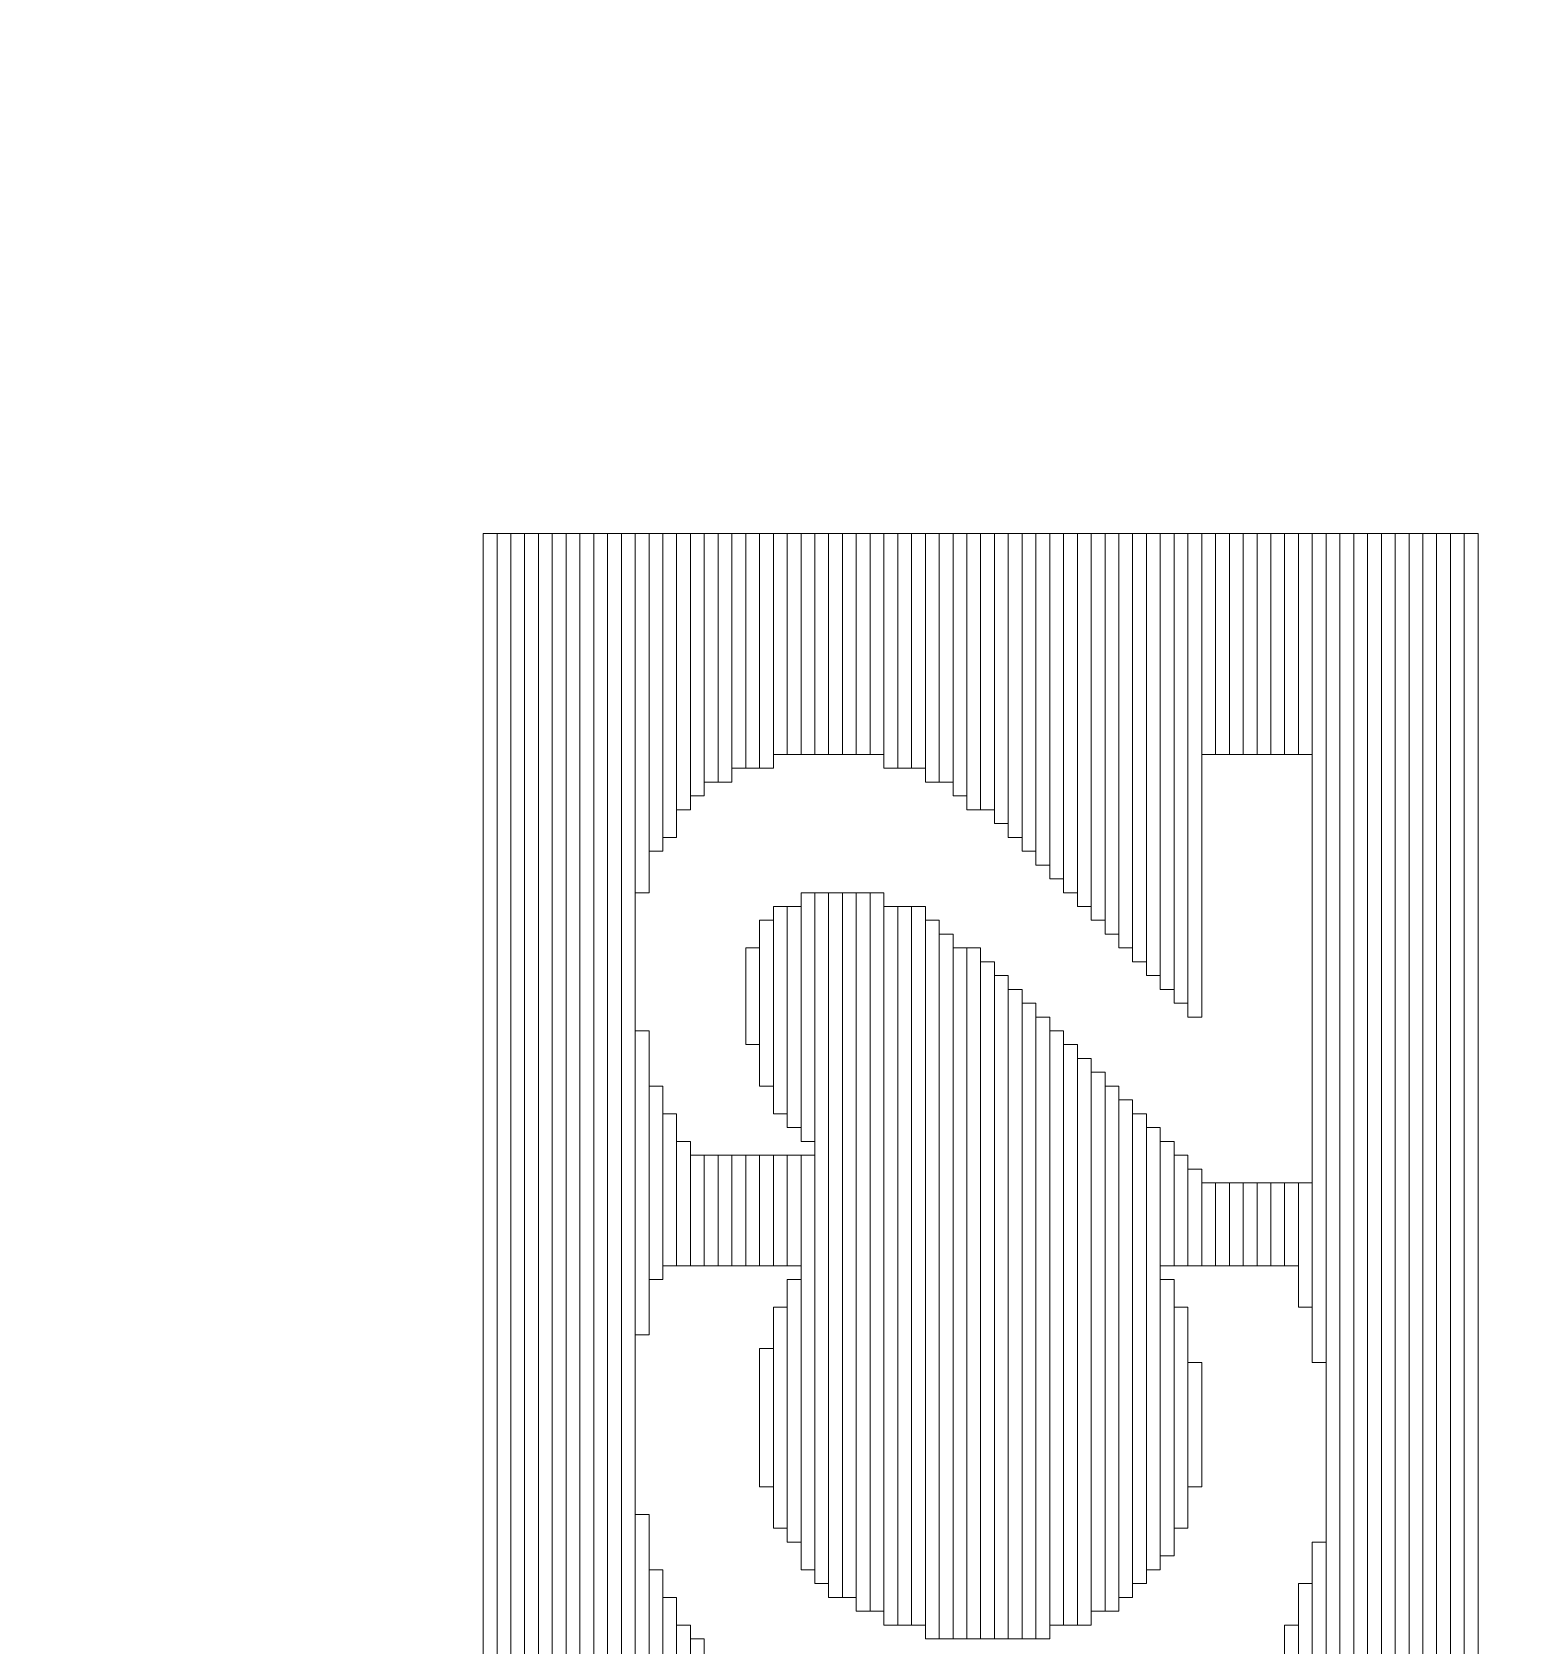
# Model space of a CAD drawing. Header units: millimetres. Extents: x -69 to 39, y -9 to 54.
# Drawn here: x 7.438 to 10.178, y 5.921 to 8.887 of the extents above; entities that cross this region are included whole.
import ezdxf

# ---------------------------------------------------------------- set-up
doc = ezdxf.new("R2010")
doc.units = ezdxf.units.MM
doc.header["$MEASUREMENT"] = 0
doc.layers.add('BG_OUTLINE', color=7, linetype='Continuous')
doc.layers.add('MA_PEN3', color=7, linetype='Continuous')

msp = doc.modelspace()

# ---------------------------------------------------------------- linework, layer by layer
at = {"layer": 'BG_OUTLINE', "color": 176, "lineweight": 9}
msp.add_open_spline([(22.1252, -9.4051), (22.1252, -9.4051), (-56.3279, -9.4051), (-56.3279, -9.4051), (-56.3279, -9.4051), (-56.3279, -9.4051), (-56.3279, 41.6488), (-56.3279, 41.6488), (-56.3279, 41.6488), (-56.3279, 41.6488), (22.3259, 41.6488), (22.3259, 41.6488), (22.3259, 41.6488), (22.9318, 41.6492), (23.513, 41.4088), (23.9418, 40.9807), (23.9418, 40.9807), (24.3705, 40.5525), (24.6115, 39.9687), (24.6119, 39.3628), (24.6119, 39.3628), (24.6119, 39.3628), (24.6119, -7.1191), (24.6119, -7.1191), (24.6119, -7.1191), (24.6123, -7.725), (24.372, -8.3063), (23.9438, -8.735), (23.9438, -8.735), (23.5156, -9.1637), (22.9318, -9.4047), (22.3259, -9.4051), (22.3259, -9.4051), (22.3259, -9.4051), (22.1252, -9.4051), (22.1252, -9.4051)], degree=3, knots=[0, 0, 0, 0, 0.111111, 0.111111, 0.111111, 0.111111, 0.222222, 0.222222, 0.222222, 0.222222, 0.333333, 0.333333, 0.333333, 0.333333, 0.444444, 0.444444, 0.444444, 0.444444, 0.555556, 0.555556, 0.555556, 0.555556, 0.666667, 0.666667, 0.666667, 0.666667, 0.777778, 0.777778, 0.777778, 0.777778, 0.888889, 0.888889, 0.888889, 0.888889, 1, 1, 1, 1], dxfattribs=at)
at = {"layer": 'MA_PEN3', "color": 5, "lineweight": 9}
for points in [[(8.2924, 2.8859), (8.2924, 2.8859), (8.267, 2.8859), (8.267, 2.8859), (8.267, 2.8859), (8.267, 2.8859), (8.267, 7.9659), (8.267, 7.9659), (8.267, 7.9659), (8.267, 7.9659), (8.2924, 7.9659), (8.2924, 7.9659), (8.2924, 7.9659), (8.2924, 7.9659), (8.2924, 2.8859), (8.2924, 2.8859)], [(8.3178, 2.8859), (8.3178, 2.8859), (8.2924, 2.8859), (8.2924, 2.8859), (8.2924, 2.8859), (8.2924, 2.8859), (8.2924, 7.9659), (8.2924, 7.9659), (8.2924, 7.9659), (8.2924, 7.9659), (8.3178, 7.9659), (8.3178, 7.9659), (8.3178, 7.9659), (8.3178, 7.9659), (8.3178, 2.8859), (8.3178, 2.8859)], [(8.3432, 2.8859), (8.3432, 2.8859), (8.3178, 2.8859), (8.3178, 2.8859), (8.3178, 2.8859), (8.3178, 2.8859), (8.3178, 7.9659), (8.3178, 7.9659), (8.3178, 7.9659), (8.3178, 7.9659), (8.3432, 7.9659), (8.3432, 7.9659), (8.3432, 7.9659), (8.3432, 7.9659), (8.3432, 2.8859), (8.3432, 2.8859)], [(8.3686, 2.8859), (8.3686, 2.8859), (8.3432, 2.8859), (8.3432, 2.8859), (8.3432, 2.8859), (8.3432, 2.8859), (8.3432, 7.9659), (8.3432, 7.9659), (8.3432, 7.9659), (8.3432, 7.9659), (8.3686, 7.9659), (8.3686, 7.9659), (8.3686, 7.9659), (8.3686, 7.9659), (8.3686, 2.8859), (8.3686, 2.8859)], [(8.394, 2.8859), (8.394, 2.8859), (8.3686, 2.8859), (8.3686, 2.8859), (8.3686, 2.8859), (8.3686, 2.8859), (8.3686, 7.9659), (8.3686, 7.9659), (8.3686, 7.9659), (8.3686, 7.9659), (8.394, 7.9659), (8.394, 7.9659), (8.394, 7.9659), (8.394, 7.9659), (8.394, 2.8859), (8.394, 2.8859)], [(8.4194, 2.8859), (8.4194, 2.8859), (8.394, 2.8859), (8.394, 2.8859), (8.394, 2.8859), (8.394, 2.8859), (8.394, 7.9659), (8.394, 7.9659), (8.394, 7.9659), (8.394, 7.9659), (8.4194, 7.9659), (8.4194, 7.9659), (8.4194, 7.9659), (8.4194, 7.9659), (8.4194, 2.8859), (8.4194, 2.8859)], [(8.4448, 2.8859), (8.4448, 2.8859), (8.4194, 2.8859), (8.4194, 2.8859), (8.4194, 2.8859), (8.4194, 2.8859), (8.4194, 7.9659), (8.4194, 7.9659), (8.4194, 7.9659), (8.4194, 7.9659), (8.4448, 7.9659), (8.4448, 7.9659), (8.4448, 7.9659), (8.4448, 7.9659), (8.4448, 2.8859), (8.4448, 2.8859)], [(8.4702, 2.8859), (8.4702, 2.8859), (8.4448, 2.8859), (8.4448, 2.8859), (8.4448, 2.8859), (8.4448, 2.8859), (8.4448, 7.9659), (8.4448, 7.9659), (8.4448, 7.9659), (8.4448, 7.9659), (8.4702, 7.9659), (8.4702, 7.9659), (8.4702, 7.9659), (8.4702, 7.9659), (8.4702, 2.8859), (8.4702, 2.8859)], [(8.4956, 2.8859), (8.4956, 2.8859), (8.4702, 2.8859), (8.4702, 2.8859), (8.4702, 2.8859), (8.4702, 2.8859), (8.4702, 7.9659), (8.4702, 7.9659), (8.4702, 7.9659), (8.4702, 7.9659), (8.4956, 7.9659), (8.4956, 7.9659), (8.4956, 7.9659), (8.4956, 7.9659), (8.4956, 2.8859), (8.4956, 2.8859)], [(8.521, 2.8859), (8.521, 2.8859), (8.4956, 2.8859), (8.4956, 2.8859), (8.4956, 2.8859), (8.4956, 2.8859), (8.4956, 7.9659), (8.4956, 7.9659), (8.4956, 7.9659), (8.4956, 7.9659), (8.521, 7.9659), (8.521, 7.9659), (8.521, 7.9659), (8.521, 7.9659), (8.521, 2.8859), (8.521, 2.8859)], [(8.5464, 2.8859), (8.5464, 2.8859), (8.521, 2.8859), (8.521, 2.8859), (8.521, 2.8859), (8.521, 2.8859), (8.521, 7.9659), (8.521, 7.9659), (8.521, 7.9659), (8.521, 7.9659), (8.5464, 7.9659), (8.5464, 7.9659), (8.5464, 7.9659), (8.5464, 7.9659), (8.5464, 2.8859), (8.5464, 2.8859)], [(8.5718, 7.3055), (8.5718, 7.3055), (8.5464, 7.3055), (8.5464, 7.3055), (8.5464, 7.3055), (8.5464, 7.3055), (8.5464, 7.9659), (8.5464, 7.9659), (8.5464, 7.9659), (8.5464, 7.9659), (8.5718, 7.9659), (8.5718, 7.9659), (8.5718, 7.9659), (8.5718, 7.9659), (8.5718, 7.3055), (8.5718, 7.3055)], [(8.5972, 7.3817), (8.5972, 7.3817), (8.5718, 7.3817), (8.5718, 7.3817), (8.5718, 7.3817), (8.5718, 7.3817), (8.5718, 7.9659), (8.5718, 7.9659), (8.5718, 7.9659), (8.5718, 7.9659), (8.5972, 7.9659), (8.5972, 7.9659), (8.5972, 7.9659), (8.5972, 7.9659), (8.5972, 7.3817), (8.5972, 7.3817)], [(8.6226, 7.4071), (8.6226, 7.4071), (8.5972, 7.4071), (8.5972, 7.4071), (8.5972, 7.4071), (8.5972, 7.4071), (8.5972, 7.9659), (8.5972, 7.9659), (8.5972, 7.9659), (8.5972, 7.9659), (8.6226, 7.9659), (8.6226, 7.9659), (8.6226, 7.9659), (8.6226, 7.9659), (8.6226, 7.4071), (8.6226, 7.4071)], [(8.648, 7.4579), (8.648, 7.4579), (8.6226, 7.4579), (8.6226, 7.4579), (8.6226, 7.4579), (8.6226, 7.4579), (8.6226, 7.9659), (8.6226, 7.9659), (8.6226, 7.9659), (8.6226, 7.9659), (8.648, 7.9659), (8.648, 7.9659), (8.648, 7.9659), (8.648, 7.9659), (8.648, 7.4579), (8.648, 7.4579)], [(8.6734, 7.4833), (8.6734, 7.4833), (8.648, 7.4833), (8.648, 7.4833), (8.648, 7.4833), (8.648, 7.4833), (8.648, 7.9659), (8.648, 7.9659), (8.648, 7.9659), (8.648, 7.9659), (8.6734, 7.9659), (8.6734, 7.9659), (8.6734, 7.9659), (8.6734, 7.9659), (8.6734, 7.4833), (8.6734, 7.4833)], [(8.6988, 7.5087), (8.6988, 7.5087), (8.6734, 7.5087), (8.6734, 7.5087), (8.6734, 7.5087), (8.6734, 7.5087), (8.6734, 7.9659), (8.6734, 7.9659), (8.6734, 7.9659), (8.6734, 7.9659), (8.6988, 7.9659), (8.6988, 7.9659), (8.6988, 7.9659), (8.6988, 7.9659), (8.6988, 7.5087), (8.6988, 7.5087)], [(8.7242, 7.5087), (8.7242, 7.5087), (8.6988, 7.5087), (8.6988, 7.5087), (8.6988, 7.5087), (8.6988, 7.5087), (8.6988, 7.9659), (8.6988, 7.9659), (8.6988, 7.9659), (8.6988, 7.9659), (8.7242, 7.9659), (8.7242, 7.9659), (8.7242, 7.9659), (8.7242, 7.9659), (8.7242, 7.5087), (8.7242, 7.5087)], [(8.7496, 7.5341), (8.7496, 7.5341), (8.7242, 7.5341), (8.7242, 7.5341), (8.7242, 7.5341), (8.7242, 7.5341), (8.7242, 7.9659), (8.7242, 7.9659), (8.7242, 7.9659), (8.7242, 7.9659), (8.7496, 7.9659), (8.7496, 7.9659), (8.7496, 7.9659), (8.7496, 7.9659), (8.7496, 7.5341), (8.7496, 7.5341)], [(8.775, 7.5341), (8.775, 7.5341), (8.7496, 7.5341), (8.7496, 7.5341), (8.7496, 7.5341), (8.7496, 7.5341), (8.7496, 7.9659), (8.7496, 7.9659), (8.7496, 7.9659), (8.7496, 7.9659), (8.775, 7.9659), (8.775, 7.9659), (8.775, 7.9659), (8.775, 7.9659), (8.775, 7.5341), (8.775, 7.5341)], [(8.8004, 7.5341), (8.8004, 7.5341), (8.775, 7.5341), (8.775, 7.5341), (8.775, 7.5341), (8.775, 7.5341), (8.775, 7.9659), (8.775, 7.9659), (8.775, 7.9659), (8.775, 7.9659), (8.8004, 7.9659), (8.8004, 7.9659), (8.8004, 7.9659), (8.8004, 7.9659), (8.8004, 7.5341), (8.8004, 7.5341)], [(8.8258, 7.5595), (8.8258, 7.5595), (8.8004, 7.5595), (8.8004, 7.5595), (8.8004, 7.5595), (8.8004, 7.5595), (8.8004, 7.9659), (8.8004, 7.9659), (8.8004, 7.9659), (8.8004, 7.9659), (8.8258, 7.9659), (8.8258, 7.9659), (8.8258, 7.9659), (8.8258, 7.9659), (8.8258, 7.5595), (8.8258, 7.5595)], [(8.8512, 7.5595), (8.8512, 7.5595), (8.8258, 7.5595), (8.8258, 7.5595), (8.8258, 7.5595), (8.8258, 7.5595), (8.8258, 7.9659), (8.8258, 7.9659), (8.8258, 7.9659), (8.8258, 7.9659), (8.8512, 7.9659), (8.8512, 7.9659), (8.8512, 7.9659), (8.8512, 7.9659), (8.8512, 7.5595), (8.8512, 7.5595)], [(8.8766, 7.5595), (8.8766, 7.5595), (8.8512, 7.5595), (8.8512, 7.5595), (8.8512, 7.5595), (8.8512, 7.5595), (8.8512, 7.9659), (8.8512, 7.9659), (8.8512, 7.9659), (8.8512, 7.9659), (8.8766, 7.9659), (8.8766, 7.9659), (8.8766, 7.9659), (8.8766, 7.9659), (8.8766, 7.5595), (8.8766, 7.5595)], [(8.902, 7.5595), (8.902, 7.5595), (8.8766, 7.5595), (8.8766, 7.5595), (8.8766, 7.5595), (8.8766, 7.5595), (8.8766, 7.9659), (8.8766, 7.9659), (8.8766, 7.9659), (8.8766, 7.9659), (8.902, 7.9659), (8.902, 7.9659), (8.902, 7.9659), (8.902, 7.9659), (8.902, 7.5595), (8.902, 7.5595)], [(8.9274, 7.5595), (8.9274, 7.5595), (8.902, 7.5595), (8.902, 7.5595), (8.902, 7.5595), (8.902, 7.5595), (8.902, 7.9659), (8.902, 7.9659), (8.902, 7.9659), (8.902, 7.9659), (8.9274, 7.9659), (8.9274, 7.9659), (8.9274, 7.9659), (8.9274, 7.9659), (8.9274, 7.5595), (8.9274, 7.5595)], [(8.9528, 7.5595), (8.9528, 7.5595), (8.9274, 7.5595), (8.9274, 7.5595), (8.9274, 7.5595), (8.9274, 7.5595), (8.9274, 7.9659), (8.9274, 7.9659), (8.9274, 7.9659), (8.9274, 7.9659), (8.9528, 7.9659), (8.9528, 7.9659), (8.9528, 7.9659), (8.9528, 7.9659), (8.9528, 7.5595), (8.9528, 7.5595)], [(8.9782, 7.5595), (8.9782, 7.5595), (8.9528, 7.5595), (8.9528, 7.5595), (8.9528, 7.5595), (8.9528, 7.5595), (8.9528, 7.9659), (8.9528, 7.9659), (8.9528, 7.9659), (8.9528, 7.9659), (8.9782, 7.9659), (8.9782, 7.9659), (8.9782, 7.9659), (8.9782, 7.9659), (8.9782, 7.5595), (8.9782, 7.5595)], [(9.0036, 7.5595), (9.0036, 7.5595), (8.9782, 7.5595), (8.9782, 7.5595), (8.9782, 7.5595), (8.9782, 7.5595), (8.9782, 7.9659), (8.9782, 7.9659), (8.9782, 7.9659), (8.9782, 7.9659), (9.0036, 7.9659), (9.0036, 7.9659), (9.0036, 7.9659), (9.0036, 7.9659), (9.0036, 7.5595), (9.0036, 7.5595)], [(9.029, 7.5341), (9.029, 7.5341), (9.0036, 7.5341), (9.0036, 7.5341), (9.0036, 7.5341), (9.0036, 7.5341), (9.0036, 7.9659), (9.0036, 7.9659), (9.0036, 7.9659), (9.0036, 7.9659), (9.029, 7.9659), (9.029, 7.9659), (9.029, 7.9659), (9.029, 7.9659), (9.029, 7.5341), (9.029, 7.5341)], [(9.0544, 7.5341), (9.0544, 7.5341), (9.029, 7.5341), (9.029, 7.5341), (9.029, 7.5341), (9.029, 7.5341), (9.029, 7.9659), (9.029, 7.9659), (9.029, 7.9659), (9.029, 7.9659), (9.0544, 7.9659), (9.0544, 7.9659), (9.0544, 7.9659), (9.0544, 7.9659), (9.0544, 7.5341), (9.0544, 7.5341)], [(9.0798, 7.5341), (9.0798, 7.5341), (9.0544, 7.5341), (9.0544, 7.5341), (9.0544, 7.5341), (9.0544, 7.5341), (9.0544, 7.9659), (9.0544, 7.9659), (9.0544, 7.9659), (9.0544, 7.9659), (9.0798, 7.9659), (9.0798, 7.9659), (9.0798, 7.9659), (9.0798, 7.9659), (9.0798, 7.5341), (9.0798, 7.5341)], [(9.1052, 7.5087), (9.1052, 7.5087), (9.0798, 7.5087), (9.0798, 7.5087), (9.0798, 7.5087), (9.0798, 7.5087), (9.0798, 7.9659), (9.0798, 7.9659), (9.0798, 7.9659), (9.0798, 7.9659), (9.1052, 7.9659), (9.1052, 7.9659), (9.1052, 7.9659), (9.1052, 7.9659), (9.1052, 7.5087), (9.1052, 7.5087)], [(9.1306, 7.5087), (9.1306, 7.5087), (9.1052, 7.5087), (9.1052, 7.5087), (9.1052, 7.5087), (9.1052, 7.5087), (9.1052, 7.9659), (9.1052, 7.9659), (9.1052, 7.9659), (9.1052, 7.9659), (9.1306, 7.9659), (9.1306, 7.9659), (9.1306, 7.9659), (9.1306, 7.9659), (9.1306, 7.5087), (9.1306, 7.5087)], [(9.156, 7.4833), (9.156, 7.4833), (9.1306, 7.4833), (9.1306, 7.4833), (9.1306, 7.4833), (9.1306, 7.4833), (9.1306, 7.9659), (9.1306, 7.9659), (9.1306, 7.9659), (9.1306, 7.9659), (9.156, 7.9659), (9.156, 7.9659), (9.156, 7.9659), (9.156, 7.9659), (9.156, 7.4833), (9.156, 7.4833)], [(9.1814, 7.4579), (9.1814, 7.4579), (9.156, 7.4579), (9.156, 7.4579), (9.156, 7.4579), (9.156, 7.4579), (9.156, 7.9659), (9.156, 7.9659), (9.156, 7.9659), (9.156, 7.9659), (9.1814, 7.9659), (9.1814, 7.9659), (9.1814, 7.9659), (9.1814, 7.9659), (9.1814, 7.4579), (9.1814, 7.4579)], [(9.2068, 7.4579), (9.2068, 7.4579), (9.1814, 7.4579), (9.1814, 7.4579), (9.1814, 7.4579), (9.1814, 7.4579), (9.1814, 7.9659), (9.1814, 7.9659), (9.1814, 7.9659), (9.1814, 7.9659), (9.2068, 7.9659), (9.2068, 7.9659), (9.2068, 7.9659), (9.2068, 7.9659), (9.2068, 7.4579), (9.2068, 7.4579)], [(9.2322, 7.4325), (9.2322, 7.4325), (9.2068, 7.4325), (9.2068, 7.4325), (9.2068, 7.4325), (9.2068, 7.4325), (9.2068, 7.9659), (9.2068, 7.9659), (9.2068, 7.9659), (9.2068, 7.9659), (9.2322, 7.9659), (9.2322, 7.9659), (9.2322, 7.9659), (9.2322, 7.9659), (9.2322, 7.4325), (9.2322, 7.4325)], [(9.2576, 7.4071), (9.2576, 7.4071), (9.2322, 7.4071), (9.2322, 7.4071), (9.2322, 7.4071), (9.2322, 7.4071), (9.2322, 7.9659), (9.2322, 7.9659), (9.2322, 7.9659), (9.2322, 7.9659), (9.2576, 7.9659), (9.2576, 7.9659), (9.2576, 7.9659), (9.2576, 7.9659), (9.2576, 7.4071), (9.2576, 7.4071)], [(9.283, 7.3817), (9.283, 7.3817), (9.2576, 7.3817), (9.2576, 7.3817), (9.2576, 7.3817), (9.2576, 7.3817), (9.2576, 7.9659), (9.2576, 7.9659), (9.2576, 7.9659), (9.2576, 7.9659), (9.283, 7.9659), (9.283, 7.9659), (9.283, 7.9659), (9.283, 7.9659), (9.283, 7.3817), (9.283, 7.3817)], [(9.3084, 7.3563), (9.3084, 7.3563), (9.283, 7.3563), (9.283, 7.3563), (9.283, 7.3563), (9.283, 7.3563), (9.283, 7.9659), (9.283, 7.9659), (9.283, 7.9659), (9.283, 7.9659), (9.3084, 7.9659), (9.3084, 7.9659), (9.3084, 7.9659), (9.3084, 7.9659), (9.3084, 7.3563), (9.3084, 7.3563)], [(9.3338, 7.3309), (9.3338, 7.3309), (9.3084, 7.3309), (9.3084, 7.3309), (9.3084, 7.3309), (9.3084, 7.3309), (9.3084, 7.9659), (9.3084, 7.9659), (9.3084, 7.9659), (9.3084, 7.9659), (9.3338, 7.9659), (9.3338, 7.9659), (9.3338, 7.9659), (9.3338, 7.9659), (9.3338, 7.3309), (9.3338, 7.3309)], [(9.3592, 7.3055), (9.3592, 7.3055), (9.3338, 7.3055), (9.3338, 7.3055), (9.3338, 7.3055), (9.3338, 7.3055), (9.3338, 7.9659), (9.3338, 7.9659), (9.3338, 7.9659), (9.3338, 7.9659), (9.3592, 7.9659), (9.3592, 7.9659), (9.3592, 7.9659), (9.3592, 7.9659), (9.3592, 7.3055), (9.3592, 7.3055)], [(9.3846, 7.2801), (9.3846, 7.2801), (9.3592, 7.2801), (9.3592, 7.2801), (9.3592, 7.2801), (9.3592, 7.2801), (9.3592, 7.9659), (9.3592, 7.9659), (9.3592, 7.9659), (9.3592, 7.9659), (9.3846, 7.9659), (9.3846, 7.9659), (9.3846, 7.9659), (9.3846, 7.9659), (9.3846, 7.2801), (9.3846, 7.2801)], [(9.41, 7.2547), (9.41, 7.2547), (9.3846, 7.2547), (9.3846, 7.2547), (9.3846, 7.2547), (9.3846, 7.2547), (9.3846, 7.9659), (9.3846, 7.9659), (9.3846, 7.9659), (9.3846, 7.9659), (9.41, 7.9659), (9.41, 7.9659), (9.41, 7.9659), (9.41, 7.9659), (9.41, 7.2547), (9.41, 7.2547)], [(9.4354, 7.2293), (9.4354, 7.2293), (9.41, 7.2293), (9.41, 7.2293), (9.41, 7.2293), (9.41, 7.2293), (9.41, 7.9659), (9.41, 7.9659), (9.41, 7.9659), (9.41, 7.9659), (9.4354, 7.9659), (9.4354, 7.9659), (9.4354, 7.9659), (9.4354, 7.9659), (9.4354, 7.2293), (9.4354, 7.2293)], [(9.4608, 7.2039), (9.4608, 7.2039), (9.4354, 7.2039), (9.4354, 7.2039), (9.4354, 7.2039), (9.4354, 7.2039), (9.4354, 7.9659), (9.4354, 7.9659), (9.4354, 7.9659), (9.4354, 7.9659), (9.4608, 7.9659), (9.4608, 7.9659), (9.4608, 7.9659), (9.4608, 7.9659), (9.4608, 7.2039), (9.4608, 7.2039)], [(9.4862, 7.1785), (9.4862, 7.1785), (9.4608, 7.1785), (9.4608, 7.1785), (9.4608, 7.1785), (9.4608, 7.1785), (9.4608, 7.9659), (9.4608, 7.9659), (9.4608, 7.9659), (9.4608, 7.9659), (9.4862, 7.9659), (9.4862, 7.9659), (9.4862, 7.9659), (9.4862, 7.9659), (9.4862, 7.1785), (9.4862, 7.1785)], [(9.5116, 7.1531), (9.5116, 7.1531), (9.4862, 7.1531), (9.4862, 7.1531), (9.4862, 7.1531), (9.4862, 7.1531), (9.4862, 7.9659), (9.4862, 7.9659), (9.4862, 7.9659), (9.4862, 7.9659), (9.5116, 7.9659), (9.5116, 7.9659), (9.5116, 7.9659), (9.5116, 7.9659), (9.5116, 7.1531), (9.5116, 7.1531)], [(9.537, 7.1277), (9.537, 7.1277), (9.5116, 7.1277), (9.5116, 7.1277), (9.5116, 7.1277), (9.5116, 7.1277), (9.5116, 7.9659), (9.5116, 7.9659), (9.5116, 7.9659), (9.5116, 7.9659), (9.537, 7.9659), (9.537, 7.9659), (9.537, 7.9659), (9.537, 7.9659), (9.537, 7.1277), (9.537, 7.1277)], [(9.5624, 7.1023), (9.5624, 7.1023), (9.537, 7.1023), (9.537, 7.1023), (9.537, 7.1023), (9.537, 7.1023), (9.537, 7.9659), (9.537, 7.9659), (9.537, 7.9659), (9.537, 7.9659), (9.5624, 7.9659), (9.5624, 7.9659), (9.5624, 7.9659), (9.5624, 7.9659), (9.5624, 7.1023), (9.5624, 7.1023)], [(9.5878, 7.0769), (9.5878, 7.0769), (9.5624, 7.0769), (9.5624, 7.0769), (9.5624, 7.0769), (9.5624, 7.0769), (9.5624, 7.9659), (9.5624, 7.9659), (9.5624, 7.9659), (9.5624, 7.9659), (9.5878, 7.9659), (9.5878, 7.9659), (9.5878, 7.9659), (9.5878, 7.9659), (9.5878, 7.0769), (9.5878, 7.0769)], [(9.6132, 7.5595), (9.6132, 7.5595), (9.5878, 7.5595), (9.5878, 7.5595), (9.5878, 7.5595), (9.5878, 7.5595), (9.5878, 7.9659), (9.5878, 7.9659), (9.5878, 7.9659), (9.5878, 7.9659), (9.6132, 7.9659), (9.6132, 7.9659), (9.6132, 7.9659), (9.6132, 7.9659), (9.6132, 7.5595), (9.6132, 7.5595)], [(9.6386, 7.5595), (9.6386, 7.5595), (9.6132, 7.5595), (9.6132, 7.5595), (9.6132, 7.5595), (9.6132, 7.5595), (9.6132, 7.9659), (9.6132, 7.9659), (9.6132, 7.9659), (9.6132, 7.9659), (9.6386, 7.9659), (9.6386, 7.9659), (9.6386, 7.9659), (9.6386, 7.9659), (9.6386, 7.5595), (9.6386, 7.5595)], [(9.664, 7.5595), (9.664, 7.5595), (9.6386, 7.5595), (9.6386, 7.5595), (9.6386, 7.5595), (9.6386, 7.5595), (9.6386, 7.9659), (9.6386, 7.9659), (9.6386, 7.9659), (9.6386, 7.9659), (9.664, 7.9659), (9.664, 7.9659), (9.664, 7.9659), (9.664, 7.9659), (9.664, 7.5595), (9.664, 7.5595)], [(9.6894, 7.5595), (9.6894, 7.5595), (9.664, 7.5595), (9.664, 7.5595), (9.664, 7.5595), (9.664, 7.5595), (9.664, 7.9659), (9.664, 7.9659), (9.664, 7.9659), (9.664, 7.9659), (9.6894, 7.9659), (9.6894, 7.9659), (9.6894, 7.9659), (9.6894, 7.9659), (9.6894, 7.5595), (9.6894, 7.5595)], [(9.7148, 7.5595), (9.7148, 7.5595), (9.6894, 7.5595), (9.6894, 7.5595), (9.6894, 7.5595), (9.6894, 7.5595), (9.6894, 7.9659), (9.6894, 7.9659), (9.6894, 7.9659), (9.6894, 7.9659), (9.7148, 7.9659), (9.7148, 7.9659), (9.7148, 7.9659), (9.7148, 7.9659), (9.7148, 7.5595), (9.7148, 7.5595)], [(9.7402, 7.5595), (9.7402, 7.5595), (9.7148, 7.5595), (9.7148, 7.5595), (9.7148, 7.5595), (9.7148, 7.5595), (9.7148, 7.9659), (9.7148, 7.9659), (9.7148, 7.9659), (9.7148, 7.9659), (9.7402, 7.9659), (9.7402, 7.9659), (9.7402, 7.9659), (9.7402, 7.9659), (9.7402, 7.5595), (9.7402, 7.5595)], [(9.7656, 7.5595), (9.7656, 7.5595), (9.7402, 7.5595), (9.7402, 7.5595), (9.7402, 7.5595), (9.7402, 7.5595), (9.7402, 7.9659), (9.7402, 7.9659), (9.7402, 7.9659), (9.7402, 7.9659), (9.7656, 7.9659), (9.7656, 7.9659), (9.7656, 7.9659), (9.7656, 7.9659), (9.7656, 7.5595), (9.7656, 7.5595)], [(9.791, 7.5595), (9.791, 7.5595), (9.7656, 7.5595), (9.7656, 7.5595), (9.7656, 7.5595), (9.7656, 7.5595), (9.7656, 7.9659), (9.7656, 7.9659), (9.7656, 7.9659), (9.7656, 7.9659), (9.791, 7.9659), (9.791, 7.9659), (9.791, 7.9659), (9.791, 7.9659), (9.791, 7.5595), (9.791, 7.5595)], [(9.8164, 6.4419), (9.8164, 6.4419), (9.791, 6.4419), (9.791, 6.4419), (9.791, 6.4419), (9.791, 6.4419), (9.791, 7.9659), (9.791, 7.9659), (9.791, 7.9659), (9.791, 7.9659), (9.8164, 7.9659), (9.8164, 7.9659), (9.8164, 7.9659), (9.8164, 7.9659), (9.8164, 6.4419), (9.8164, 6.4419)], [(9.8418, 2.8859), (9.8418, 2.8859), (9.8164, 2.8859), (9.8164, 2.8859), (9.8164, 2.8859), (9.8164, 2.8859), (9.8164, 7.9659), (9.8164, 7.9659), (9.8164, 7.9659), (9.8164, 7.9659), (9.8418, 7.9659), (9.8418, 7.9659), (9.8418, 7.9659), (9.8418, 7.9659), (9.8418, 2.8859), (9.8418, 2.8859)], [(9.8672, 2.8859), (9.8672, 2.8859), (9.8418, 2.8859), (9.8418, 2.8859), (9.8418, 2.8859), (9.8418, 2.8859), (9.8418, 7.9659), (9.8418, 7.9659), (9.8418, 7.9659), (9.8418, 7.9659), (9.8672, 7.9659), (9.8672, 7.9659), (9.8672, 7.9659), (9.8672, 7.9659), (9.8672, 2.8859), (9.8672, 2.8859)], [(9.8926, 2.8859), (9.8926, 2.8859), (9.8672, 2.8859), (9.8672, 2.8859), (9.8672, 2.8859), (9.8672, 2.8859), (9.8672, 7.9659), (9.8672, 7.9659), (9.8672, 7.9659), (9.8672, 7.9659), (9.8926, 7.9659), (9.8926, 7.9659), (9.8926, 7.9659), (9.8926, 7.9659), (9.8926, 2.8859), (9.8926, 2.8859)], [(9.918, 2.8859), (9.918, 2.8859), (9.8926, 2.8859), (9.8926, 2.8859), (9.8926, 2.8859), (9.8926, 2.8859), (9.8926, 7.9659), (9.8926, 7.9659), (9.8926, 7.9659), (9.8926, 7.9659), (9.918, 7.9659), (9.918, 7.9659), (9.918, 7.9659), (9.918, 7.9659), (9.918, 2.8859), (9.918, 2.8859)], [(9.9434, 2.8859), (9.9434, 2.8859), (9.918, 2.8859), (9.918, 2.8859), (9.918, 2.8859), (9.918, 2.8859), (9.918, 7.9659), (9.918, 7.9659), (9.918, 7.9659), (9.918, 7.9659), (9.9434, 7.9659), (9.9434, 7.9659), (9.9434, 7.9659), (9.9434, 7.9659), (9.9434, 2.8859), (9.9434, 2.8859)], [(9.9688, 2.8859), (9.9688, 2.8859), (9.9434, 2.8859), (9.9434, 2.8859), (9.9434, 2.8859), (9.9434, 2.8859), (9.9434, 7.9659), (9.9434, 7.9659), (9.9434, 7.9659), (9.9434, 7.9659), (9.9688, 7.9659), (9.9688, 7.9659), (9.9688, 7.9659), (9.9688, 7.9659), (9.9688, 2.8859), (9.9688, 2.8859)], [(9.9942, 2.8859), (9.9942, 2.8859), (9.9688, 2.8859), (9.9688, 2.8859), (9.9688, 2.8859), (9.9688, 2.8859), (9.9688, 7.9659), (9.9688, 7.9659), (9.9688, 7.9659), (9.9688, 7.9659), (9.9942, 7.9659), (9.9942, 7.9659), (9.9942, 7.9659), (9.9942, 7.9659), (9.9942, 2.8859), (9.9942, 2.8859)], [(10.0196, 2.8859), (10.0196, 2.8859), (9.9942, 2.8859), (9.9942, 2.8859), (9.9942, 2.8859), (9.9942, 2.8859), (9.9942, 7.9659), (9.9942, 7.9659), (9.9942, 7.9659), (9.9942, 7.9659), (10.0196, 7.9659), (10.0196, 7.9659), (10.0196, 7.9659), (10.0196, 7.9659), (10.0196, 2.8859), (10.0196, 2.8859)], [(10.045, 2.8859), (10.045, 2.8859), (10.0196, 2.8859), (10.0196, 2.8859), (10.0196, 2.8859), (10.0196, 2.8859), (10.0196, 7.9659), (10.0196, 7.9659), (10.0196, 7.9659), (10.0196, 7.9659), (10.045, 7.9659), (10.045, 7.9659), (10.045, 7.9659), (10.045, 7.9659), (10.045, 2.8859), (10.045, 2.8859)], [(10.0704, 2.8859), (10.0704, 2.8859), (10.045, 2.8859), (10.045, 2.8859), (10.045, 2.8859), (10.045, 2.8859), (10.045, 7.9659), (10.045, 7.9659), (10.045, 7.9659), (10.045, 7.9659), (10.0704, 7.9659), (10.0704, 7.9659), (10.0704, 7.9659), (10.0704, 7.9659), (10.0704, 2.8859), (10.0704, 2.8859)], [(10.0958, 2.8859), (10.0958, 2.8859), (10.0704, 2.8859), (10.0704, 2.8859), (10.0704, 2.8859), (10.0704, 2.8859), (10.0704, 7.9659), (10.0704, 7.9659), (10.0704, 7.9659), (10.0704, 7.9659), (10.0958, 7.9659), (10.0958, 7.9659), (10.0958, 7.9659), (10.0958, 7.9659), (10.0958, 2.8859), (10.0958, 2.8859)], [(8.8766, 6.8483), (8.8766, 6.8483), (8.8512, 6.8483), (8.8512, 6.8483), (8.8512, 6.8483), (8.8512, 6.8483), (8.8512, 7.3055), (8.8512, 7.3055), (8.8512, 7.3055), (8.8512, 7.3055), (8.8766, 7.3055), (8.8766, 7.3055), (8.8766, 7.3055), (8.8766, 7.3055), (8.8766, 6.8483), (8.8766, 6.8483)], [(8.902, 6.0355), (8.902, 6.0355), (8.8766, 6.0355), (8.8766, 6.0355), (8.8766, 6.0355), (8.8766, 6.0355), (8.8766, 7.3055), (8.8766, 7.3055), (8.8766, 7.3055), (8.8766, 7.3055), (8.902, 7.3055), (8.902, 7.3055), (8.902, 7.3055), (8.902, 7.3055), (8.902, 6.0355), (8.902, 6.0355)], [(8.9274, 6.0101), (8.9274, 6.0101), (8.902, 6.0101), (8.902, 6.0101), (8.902, 6.0101), (8.902, 6.0101), (8.902, 7.3055), (8.902, 7.3055), (8.902, 7.3055), (8.902, 7.3055), (8.9274, 7.3055), (8.9274, 7.3055), (8.9274, 7.3055), (8.9274, 7.3055), (8.9274, 6.0101), (8.9274, 6.0101)], [(8.9528, 6.0101), (8.9528, 6.0101), (8.9274, 6.0101), (8.9274, 6.0101), (8.9274, 6.0101), (8.9274, 6.0101), (8.9274, 7.3055), (8.9274, 7.3055), (8.9274, 7.3055), (8.9274, 7.3055), (8.9528, 7.3055), (8.9528, 7.3055), (8.9528, 7.3055), (8.9528, 7.3055), (8.9528, 6.0101), (8.9528, 6.0101)], [(8.9782, 5.9847), (8.9782, 5.9847), (8.9528, 5.9847), (8.9528, 5.9847), (8.9528, 5.9847), (8.9528, 5.9847), (8.9528, 7.3055), (8.9528, 7.3055), (8.9528, 7.3055), (8.9528, 7.3055), (8.9782, 7.3055), (8.9782, 7.3055), (8.9782, 7.3055), (8.9782, 7.3055), (8.9782, 5.9847), (8.9782, 5.9847)], [(9.0036, 5.9847), (9.0036, 5.9847), (8.9782, 5.9847), (8.9782, 5.9847), (8.9782, 5.9847), (8.9782, 5.9847), (8.9782, 7.3055), (8.9782, 7.3055), (8.9782, 7.3055), (8.9782, 7.3055), (9.0036, 7.3055), (9.0036, 7.3055), (9.0036, 7.3055), (9.0036, 7.3055), (9.0036, 5.9847), (9.0036, 5.9847)], [(8.8258, 6.8991), (8.8258, 6.8991), (8.8004, 6.8991), (8.8004, 6.8991), (8.8004, 6.8991), (8.8004, 6.8991), (8.8004, 7.2801), (8.8004, 7.2801), (8.8004, 7.2801), (8.8004, 7.2801), (8.8258, 7.2801), (8.8258, 7.2801), (8.8258, 7.2801), (8.8258, 7.2801), (8.8258, 6.8991), (8.8258, 6.8991)], [(8.8512, 6.8737), (8.8512, 6.8737), (8.8258, 6.8737), (8.8258, 6.8737), (8.8258, 6.8737), (8.8258, 6.8737), (8.8258, 7.2801), (8.8258, 7.2801), (8.8258, 7.2801), (8.8258, 7.2801), (8.8512, 7.2801), (8.8512, 7.2801), (8.8512, 7.2801), (8.8512, 7.2801), (8.8512, 6.8737), (8.8512, 6.8737)], [(9.029, 5.9593), (9.029, 5.9593), (9.0036, 5.9593), (9.0036, 5.9593), (9.0036, 5.9593), (9.0036, 5.9593), (9.0036, 7.2801), (9.0036, 7.2801), (9.0036, 7.2801), (9.0036, 7.2801), (9.029, 7.2801), (9.029, 7.2801), (9.029, 7.2801), (9.029, 7.2801), (9.029, 5.9593), (9.029, 5.9593)], [(9.0544, 5.9593), (9.0544, 5.9593), (9.029, 5.9593), (9.029, 5.9593), (9.029, 5.9593), (9.029, 5.9593), (9.029, 7.2801), (9.029, 7.2801), (9.029, 7.2801), (9.029, 7.2801), (9.0544, 7.2801), (9.0544, 7.2801), (9.0544, 7.2801), (9.0544, 7.2801), (9.0544, 5.9593), (9.0544, 5.9593)], [(9.0798, 5.9593), (9.0798, 5.9593), (9.0544, 5.9593), (9.0544, 5.9593), (9.0544, 5.9593), (9.0544, 5.9593), (9.0544, 7.2801), (9.0544, 7.2801), (9.0544, 7.2801), (9.0544, 7.2801), (9.0798, 7.2801), (9.0798, 7.2801), (9.0798, 7.2801), (9.0798, 7.2801), (9.0798, 5.9593), (9.0798, 5.9593)], [(8.8004, 6.9499), (8.8004, 6.9499), (8.775, 6.9499), (8.775, 6.9499), (8.775, 6.9499), (8.775, 6.9499), (8.775, 7.2547), (8.775, 7.2547), (8.775, 7.2547), (8.775, 7.2547), (8.8004, 7.2547), (8.8004, 7.2547), (8.8004, 7.2547), (8.8004, 7.2547), (8.8004, 6.9499), (8.8004, 6.9499)], [(9.1052, 5.9339), (9.1052, 5.9339), (9.0798, 5.9339), (9.0798, 5.9339), (9.0798, 5.9339), (9.0798, 5.9339), (9.0798, 7.2547), (9.0798, 7.2547), (9.0798, 7.2547), (9.0798, 7.2547), (9.1052, 7.2547), (9.1052, 7.2547), (9.1052, 7.2547), (9.1052, 7.2547), (9.1052, 5.9339), (9.1052, 5.9339)], [(9.1306, 5.9339), (9.1306, 5.9339), (9.1052, 5.9339), (9.1052, 5.9339), (9.1052, 5.9339), (9.1052, 5.9339), (9.1052, 7.2293), (9.1052, 7.2293), (9.1052, 7.2293), (9.1052, 7.2293), (9.1306, 7.2293), (9.1306, 7.2293), (9.1306, 7.2293), (9.1306, 7.2293), (9.1306, 5.9339), (9.1306, 5.9339)], [(8.775, 7.0261), (8.775, 7.0261), (8.7496, 7.0261), (8.7496, 7.0261), (8.7496, 7.0261), (8.7496, 7.0261), (8.7496, 7.2039), (8.7496, 7.2039), (8.7496, 7.2039), (8.7496, 7.2039), (8.775, 7.2039), (8.775, 7.2039), (8.775, 7.2039), (8.775, 7.2039), (8.775, 7.0261), (8.775, 7.0261)], [(9.156, 5.9339), (9.156, 5.9339), (9.1306, 5.9339), (9.1306, 5.9339), (9.1306, 5.9339), (9.1306, 5.9339), (9.1306, 7.2039), (9.1306, 7.2039), (9.1306, 7.2039), (9.1306, 7.2039), (9.156, 7.2039), (9.156, 7.2039), (9.156, 7.2039), (9.156, 7.2039), (9.156, 5.9339), (9.156, 5.9339)], [(9.1814, 5.9339), (9.1814, 5.9339), (9.156, 5.9339), (9.156, 5.9339), (9.156, 5.9339), (9.156, 5.9339), (9.156, 7.2039), (9.156, 7.2039), (9.156, 7.2039), (9.156, 7.2039), (9.1814, 7.2039), (9.1814, 7.2039), (9.1814, 7.2039), (9.1814, 7.2039), (9.1814, 5.9339), (9.1814, 5.9339)], [(9.2068, 5.9339), (9.2068, 5.9339), (9.1814, 5.9339), (9.1814, 5.9339), (9.1814, 5.9339), (9.1814, 5.9339), (9.1814, 7.1785), (9.1814, 7.1785), (9.1814, 7.1785), (9.1814, 7.1785), (9.2068, 7.1785), (9.2068, 7.1785), (9.2068, 7.1785), (9.2068, 7.1785), (9.2068, 5.9339), (9.2068, 5.9339)], [(9.2322, 5.9339), (9.2322, 5.9339), (9.2068, 5.9339), (9.2068, 5.9339), (9.2068, 5.9339), (9.2068, 5.9339), (9.2068, 7.1531), (9.2068, 7.1531), (9.2068, 7.1531), (9.2068, 7.1531), (9.2322, 7.1531), (9.2322, 7.1531), (9.2322, 7.1531), (9.2322, 7.1531), (9.2322, 5.9339), (9.2322, 5.9339)], [(9.2576, 5.9339), (9.2576, 5.9339), (9.2322, 5.9339), (9.2322, 5.9339), (9.2322, 5.9339), (9.2322, 5.9339), (9.2322, 7.1277), (9.2322, 7.1277), (9.2322, 7.1277), (9.2322, 7.1277), (9.2576, 7.1277), (9.2576, 7.1277), (9.2576, 7.1277), (9.2576, 7.1277), (9.2576, 5.9339), (9.2576, 5.9339)], [(9.283, 5.9339), (9.283, 5.9339), (9.2576, 5.9339), (9.2576, 5.9339), (9.2576, 5.9339), (9.2576, 5.9339), (9.2576, 7.1023), (9.2576, 7.1023), (9.2576, 7.1023), (9.2576, 7.1023), (9.283, 7.1023), (9.283, 7.1023), (9.283, 7.1023), (9.283, 7.1023), (9.283, 5.9339), (9.283, 5.9339)], [(9.3084, 5.9339), (9.3084, 5.9339), (9.283, 5.9339), (9.283, 5.9339), (9.283, 5.9339), (9.283, 5.9339), (9.283, 7.0769), (9.283, 7.0769), (9.283, 7.0769), (9.283, 7.0769), (9.3084, 7.0769), (9.3084, 7.0769), (9.3084, 7.0769), (9.3084, 7.0769), (9.3084, 5.9339), (9.3084, 5.9339)], [(8.5718, 6.4927), (8.5718, 6.4927), (8.5464, 6.4927), (8.5464, 6.4927), (8.5464, 6.4927), (8.5464, 6.4927), (8.5464, 7.0515), (8.5464, 7.0515), (8.5464, 7.0515), (8.5464, 7.0515), (8.5718, 7.0515), (8.5718, 7.0515), (8.5718, 7.0515), (8.5718, 7.0515), (8.5718, 6.4927), (8.5718, 6.4927)], [(9.3338, 5.9593), (9.3338, 5.9593), (9.3084, 5.9593), (9.3084, 5.9593), (9.3084, 5.9593), (9.3084, 5.9593), (9.3084, 7.0515), (9.3084, 7.0515), (9.3084, 7.0515), (9.3084, 7.0515), (9.3338, 7.0515), (9.3338, 7.0515), (9.3338, 7.0515), (9.3338, 7.0515), (9.3338, 5.9593), (9.3338, 5.9593)], [(9.3592, 5.9593), (9.3592, 5.9593), (9.3338, 5.9593), (9.3338, 5.9593), (9.3338, 5.9593), (9.3338, 5.9593), (9.3338, 7.0261), (9.3338, 7.0261), (9.3338, 7.0261), (9.3338, 7.0261), (9.3592, 7.0261), (9.3592, 7.0261), (9.3592, 7.0261), (9.3592, 7.0261), (9.3592, 5.9593), (9.3592, 5.9593)], [(9.3846, 5.9593), (9.3846, 5.9593), (9.3592, 5.9593), (9.3592, 5.9593), (9.3592, 5.9593), (9.3592, 5.9593), (9.3592, 7.0007), (9.3592, 7.0007), (9.3592, 7.0007), (9.3592, 7.0007), (9.3846, 7.0007), (9.3846, 7.0007), (9.3846, 7.0007), (9.3846, 7.0007), (9.3846, 5.9593), (9.3846, 5.9593)], [(9.41, 5.9847), (9.41, 5.9847), (9.3846, 5.9847), (9.3846, 5.9847), (9.3846, 5.9847), (9.3846, 5.9847), (9.3846, 6.9753), (9.3846, 6.9753), (9.3846, 6.9753), (9.3846, 6.9753), (9.41, 6.9753), (9.41, 6.9753), (9.41, 6.9753), (9.41, 6.9753), (9.41, 5.9847), (9.41, 5.9847)], [(8.5972, 6.5943), (8.5972, 6.5943), (8.5718, 6.5943), (8.5718, 6.5943), (8.5718, 6.5943), (8.5718, 6.5943), (8.5718, 6.9499), (8.5718, 6.9499), (8.5718, 6.9499), (8.5718, 6.9499), (8.5972, 6.9499), (8.5972, 6.9499), (8.5972, 6.9499), (8.5972, 6.9499), (8.5972, 6.5943), (8.5972, 6.5943)], [(9.4354, 5.9847), (9.4354, 5.9847), (9.41, 5.9847), (9.41, 5.9847), (9.41, 5.9847), (9.41, 5.9847), (9.41, 6.9499), (9.41, 6.9499), (9.41, 6.9499), (9.41, 6.9499), (9.4354, 6.9499), (9.4354, 6.9499), (9.4354, 6.9499), (9.4354, 6.9499), (9.4354, 5.9847), (9.4354, 5.9847)], [(9.4608, 6.0101), (9.4608, 6.0101), (9.4354, 6.0101), (9.4354, 6.0101), (9.4354, 6.0101), (9.4354, 6.0101), (9.4354, 6.9245), (9.4354, 6.9245), (9.4354, 6.9245), (9.4354, 6.9245), (9.4608, 6.9245), (9.4608, 6.9245), (9.4608, 6.9245), (9.4608, 6.9245), (9.4608, 6.0101), (9.4608, 6.0101)], [(8.6226, 6.6197), (8.6226, 6.6197), (8.5972, 6.6197), (8.5972, 6.6197), (8.5972, 6.6197), (8.5972, 6.6197), (8.5972, 6.8991), (8.5972, 6.8991), (8.5972, 6.8991), (8.5972, 6.8991), (8.6226, 6.8991), (8.6226, 6.8991), (8.6226, 6.8991), (8.6226, 6.8991), (8.6226, 6.6197), (8.6226, 6.6197)], [(9.4862, 6.0355), (9.4862, 6.0355), (9.4608, 6.0355), (9.4608, 6.0355), (9.4608, 6.0355), (9.4608, 6.0355), (9.4608, 6.8991), (9.4608, 6.8991), (9.4608, 6.8991), (9.4608, 6.8991), (9.4862, 6.8991), (9.4862, 6.8991), (9.4862, 6.8991), (9.4862, 6.8991), (9.4862, 6.0355), (9.4862, 6.0355)], [(9.5116, 6.0609), (9.5116, 6.0609), (9.4862, 6.0609), (9.4862, 6.0609), (9.4862, 6.0609), (9.4862, 6.0609), (9.4862, 6.8737), (9.4862, 6.8737), (9.4862, 6.8737), (9.4862, 6.8737), (9.5116, 6.8737), (9.5116, 6.8737), (9.5116, 6.8737), (9.5116, 6.8737), (9.5116, 6.0609), (9.5116, 6.0609)], [(8.648, 6.6197), (8.648, 6.6197), (8.6226, 6.6197), (8.6226, 6.6197), (8.6226, 6.6197), (8.6226, 6.6197), (8.6226, 6.8483), (8.6226, 6.8483), (8.6226, 6.8483), (8.6226, 6.8483), (8.648, 6.8483), (8.648, 6.8483), (8.648, 6.8483), (8.648, 6.8483), (8.648, 6.6197), (8.648, 6.6197)], [(8.6734, 6.6197), (8.6734, 6.6197), (8.648, 6.6197), (8.648, 6.6197), (8.648, 6.6197), (8.648, 6.6197), (8.648, 6.8229), (8.648, 6.8229), (8.648, 6.8229), (8.648, 6.8229), (8.6734, 6.8229), (8.6734, 6.8229), (8.6734, 6.8229), (8.6734, 6.8229), (8.6734, 6.6197), (8.6734, 6.6197)], [(8.6988, 6.6197), (8.6988, 6.6197), (8.6734, 6.6197), (8.6734, 6.6197), (8.6734, 6.6197), (8.6734, 6.6197), (8.6734, 6.8229), (8.6734, 6.8229), (8.6734, 6.8229), (8.6734, 6.8229), (8.6988, 6.8229), (8.6988, 6.8229), (8.6988, 6.8229), (8.6988, 6.8229), (8.6988, 6.6197), (8.6988, 6.6197)], [(8.7242, 6.6197), (8.7242, 6.6197), (8.6988, 6.6197), (8.6988, 6.6197), (8.6988, 6.6197), (8.6988, 6.6197), (8.6988, 6.8229), (8.6988, 6.8229), (8.6988, 6.8229), (8.6988, 6.8229), (8.7242, 6.8229), (8.7242, 6.8229), (8.7242, 6.8229), (8.7242, 6.8229), (8.7242, 6.6197), (8.7242, 6.6197)], [(8.7496, 6.6197), (8.7496, 6.6197), (8.7242, 6.6197), (8.7242, 6.6197), (8.7242, 6.6197), (8.7242, 6.6197), (8.7242, 6.8229), (8.7242, 6.8229), (8.7242, 6.8229), (8.7242, 6.8229), (8.7496, 6.8229), (8.7496, 6.8229), (8.7496, 6.8229), (8.7496, 6.8229), (8.7496, 6.6197), (8.7496, 6.6197)], [(8.775, 6.6197), (8.775, 6.6197), (8.7496, 6.6197), (8.7496, 6.6197), (8.7496, 6.6197), (8.7496, 6.6197), (8.7496, 6.8229), (8.7496, 6.8229), (8.7496, 6.8229), (8.7496, 6.8229), (8.775, 6.8229), (8.775, 6.8229), (8.775, 6.8229), (8.775, 6.8229), (8.775, 6.6197), (8.775, 6.6197)], [(8.8004, 6.6197), (8.8004, 6.6197), (8.775, 6.6197), (8.775, 6.6197), (8.775, 6.6197), (8.775, 6.6197), (8.775, 6.8229), (8.775, 6.8229), (8.775, 6.8229), (8.775, 6.8229), (8.8004, 6.8229), (8.8004, 6.8229), (8.8004, 6.8229), (8.8004, 6.8229), (8.8004, 6.6197), (8.8004, 6.6197)], [(8.8258, 6.6197), (8.8258, 6.6197), (8.8004, 6.6197), (8.8004, 6.6197), (8.8004, 6.6197), (8.8004, 6.6197), (8.8004, 6.8229), (8.8004, 6.8229), (8.8004, 6.8229), (8.8004, 6.8229), (8.8258, 6.8229), (8.8258, 6.8229), (8.8258, 6.8229), (8.8258, 6.8229), (8.8258, 6.6197), (8.8258, 6.6197)], [(8.8512, 6.6197), (8.8512, 6.6197), (8.8258, 6.6197), (8.8258, 6.6197), (8.8258, 6.6197), (8.8258, 6.6197), (8.8258, 6.8229), (8.8258, 6.8229), (8.8258, 6.8229), (8.8258, 6.8229), (8.8512, 6.8229), (8.8512, 6.8229), (8.8512, 6.8229), (8.8512, 6.8229), (8.8512, 6.6197), (8.8512, 6.6197)], [(8.8766, 6.0609), (8.8766, 6.0609), (8.8512, 6.0609), (8.8512, 6.0609), (8.8512, 6.0609), (8.8512, 6.0609), (8.8512, 6.8229), (8.8512, 6.8229), (8.8512, 6.8229), (8.8512, 6.8229), (8.8766, 6.8229), (8.8766, 6.8229), (8.8766, 6.8229), (8.8766, 6.8229), (8.8766, 6.0609), (8.8766, 6.0609)], [(9.537, 6.6197), (9.537, 6.6197), (9.5116, 6.6197), (9.5116, 6.6197), (9.5116, 6.6197), (9.5116, 6.6197), (9.5116, 6.8483), (9.5116, 6.8483), (9.5116, 6.8483), (9.5116, 6.8483), (9.537, 6.8483), (9.537, 6.8483), (9.537, 6.8483), (9.537, 6.8483), (9.537, 6.6197), (9.537, 6.6197)], [(9.5624, 6.6197), (9.5624, 6.6197), (9.537, 6.6197), (9.537, 6.6197), (9.537, 6.6197), (9.537, 6.6197), (9.537, 6.8229), (9.537, 6.8229), (9.537, 6.8229), (9.537, 6.8229), (9.5624, 6.8229), (9.5624, 6.8229), (9.5624, 6.8229), (9.5624, 6.8229), (9.5624, 6.6197), (9.5624, 6.6197)], [(9.5878, 6.6197), (9.5878, 6.6197), (9.5624, 6.6197), (9.5624, 6.6197), (9.5624, 6.6197), (9.5624, 6.6197), (9.5624, 6.7975), (9.5624, 6.7975), (9.5624, 6.7975), (9.5624, 6.7975), (9.5878, 6.7975), (9.5878, 6.7975), (9.5878, 6.7975), (9.5878, 6.7975), (9.5878, 6.6197), (9.5878, 6.6197)], [(9.6132, 6.6197), (9.6132, 6.6197), (9.5878, 6.6197), (9.5878, 6.6197), (9.5878, 6.6197), (9.5878, 6.6197), (9.5878, 6.7721), (9.5878, 6.7721), (9.5878, 6.7721), (9.5878, 6.7721), (9.6132, 6.7721), (9.6132, 6.7721), (9.6132, 6.7721), (9.6132, 6.7721), (9.6132, 6.6197), (9.6132, 6.6197)], [(9.6386, 6.6197), (9.6386, 6.6197), (9.6132, 6.6197), (9.6132, 6.6197), (9.6132, 6.6197), (9.6132, 6.6197), (9.6132, 6.7721), (9.6132, 6.7721), (9.6132, 6.7721), (9.6132, 6.7721), (9.6386, 6.7721), (9.6386, 6.7721), (9.6386, 6.7721), (9.6386, 6.7721), (9.6386, 6.6197), (9.6386, 6.6197)], [(9.664, 6.6197), (9.664, 6.6197), (9.6386, 6.6197), (9.6386, 6.6197), (9.6386, 6.6197), (9.6386, 6.6197), (9.6386, 6.7721), (9.6386, 6.7721), (9.6386, 6.7721), (9.6386, 6.7721), (9.664, 6.7721), (9.664, 6.7721), (9.664, 6.7721), (9.664, 6.7721), (9.664, 6.6197), (9.664, 6.6197)], [(9.6894, 6.6197), (9.6894, 6.6197), (9.664, 6.6197), (9.664, 6.6197), (9.664, 6.6197), (9.664, 6.6197), (9.664, 6.7721), (9.664, 6.7721), (9.664, 6.7721), (9.664, 6.7721), (9.6894, 6.7721), (9.6894, 6.7721), (9.6894, 6.7721), (9.6894, 6.7721), (9.6894, 6.6197), (9.6894, 6.6197)], [(9.7148, 6.6197), (9.7148, 6.6197), (9.6894, 6.6197), (9.6894, 6.6197), (9.6894, 6.6197), (9.6894, 6.6197), (9.6894, 6.7721), (9.6894, 6.7721), (9.6894, 6.7721), (9.6894, 6.7721), (9.7148, 6.7721), (9.7148, 6.7721), (9.7148, 6.7721), (9.7148, 6.7721), (9.7148, 6.6197), (9.7148, 6.6197)], [(9.7402, 6.6197), (9.7402, 6.6197), (9.7148, 6.6197), (9.7148, 6.6197), (9.7148, 6.6197), (9.7148, 6.6197), (9.7148, 6.7721), (9.7148, 6.7721), (9.7148, 6.7721), (9.7148, 6.7721), (9.7402, 6.7721), (9.7402, 6.7721), (9.7402, 6.7721), (9.7402, 6.7721), (9.7402, 6.6197), (9.7402, 6.6197)], [(9.7656, 6.6197), (9.7656, 6.6197), (9.7402, 6.6197), (9.7402, 6.6197), (9.7402, 6.6197), (9.7402, 6.6197), (9.7402, 6.7721), (9.7402, 6.7721), (9.7402, 6.7721), (9.7402, 6.7721), (9.7656, 6.7721), (9.7656, 6.7721), (9.7656, 6.7721), (9.7656, 6.7721), (9.7656, 6.6197), (9.7656, 6.6197)], [(9.791, 6.5435), (9.791, 6.5435), (9.7656, 6.5435), (9.7656, 6.5435), (9.7656, 6.5435), (9.7656, 6.5435), (9.7656, 6.7721), (9.7656, 6.7721), (9.7656, 6.7721), (9.7656, 6.7721), (9.791, 6.7721), (9.791, 6.7721), (9.791, 6.7721), (9.791, 6.7721), (9.791, 6.5435), (9.791, 6.5435)], [(8.8512, 6.1117), (8.8512, 6.1117), (8.8258, 6.1117), (8.8258, 6.1117), (8.8258, 6.1117), (8.8258, 6.1117), (8.8258, 6.5943), (8.8258, 6.5943), (8.8258, 6.5943), (8.8258, 6.5943), (8.8512, 6.5943), (8.8512, 6.5943), (8.8512, 6.5943), (8.8512, 6.5943), (8.8512, 6.1117), (8.8512, 6.1117)], [(9.537, 6.0863), (9.537, 6.0863), (9.5116, 6.0863), (9.5116, 6.0863), (9.5116, 6.0863), (9.5116, 6.0863), (9.5116, 6.5943), (9.5116, 6.5943), (9.5116, 6.5943), (9.5116, 6.5943), (9.537, 6.5943), (9.537, 6.5943), (9.537, 6.5943), (9.537, 6.5943), (9.537, 6.0863), (9.537, 6.0863)], [(8.8258, 6.1371), (8.8258, 6.1371), (8.8004, 6.1371), (8.8004, 6.1371), (8.8004, 6.1371), (8.8004, 6.1371), (8.8004, 6.5435), (8.8004, 6.5435), (8.8004, 6.5435), (8.8004, 6.5435), (8.8258, 6.5435), (8.8258, 6.5435), (8.8258, 6.5435), (8.8258, 6.5435), (8.8258, 6.1371), (8.8258, 6.1371)], [(9.5624, 6.1371), (9.5624, 6.1371), (9.537, 6.1371), (9.537, 6.1371), (9.537, 6.1371), (9.537, 6.1371), (9.537, 6.5435), (9.537, 6.5435), (9.537, 6.5435), (9.537, 6.5435), (9.5624, 6.5435), (9.5624, 6.5435), (9.5624, 6.5435), (9.5624, 6.5435), (9.5624, 6.1371), (9.5624, 6.1371)], [(8.8004, 6.2133), (8.8004, 6.2133), (8.775, 6.2133), (8.775, 6.2133), (8.775, 6.2133), (8.775, 6.2133), (8.775, 6.4673), (8.775, 6.4673), (8.775, 6.4673), (8.775, 6.4673), (8.8004, 6.4673), (8.8004, 6.4673), (8.8004, 6.4673), (8.8004, 6.4673), (8.8004, 6.2133), (8.8004, 6.2133)], [(9.5878, 6.2133), (9.5878, 6.2133), (9.5624, 6.2133), (9.5624, 6.2133), (9.5624, 6.2133), (9.5624, 6.2133), (9.5624, 6.4419), (9.5624, 6.4419), (9.5624, 6.4419), (9.5624, 6.4419), (9.5878, 6.4419), (9.5878, 6.4419), (9.5878, 6.4419), (9.5878, 6.4419), (9.5878, 6.2133), (9.5878, 6.2133)], [(8.5718, 2.8859), (8.5718, 2.8859), (8.5464, 2.8859), (8.5464, 2.8859), (8.5464, 2.8859), (8.5464, 2.8859), (8.5464, 6.1625), (8.5464, 6.1625), (8.5464, 6.1625), (8.5464, 6.1625), (8.5718, 6.1625), (8.5718, 6.1625), (8.5718, 6.1625), (8.5718, 6.1625), (8.5718, 2.8859), (8.5718, 2.8859)], [(9.8164, 2.8859), (9.8164, 2.8859), (9.791, 2.8859), (9.791, 2.8859), (9.791, 2.8859), (9.791, 2.8859), (9.791, 6.1117), (9.791, 6.1117), (9.791, 6.1117), (9.791, 6.1117), (9.8164, 6.1117), (9.8164, 6.1117), (9.8164, 6.1117), (9.8164, 6.1117), (9.8164, 2.8859), (9.8164, 2.8859)], [(8.5972, 5.1211), (8.5972, 5.1211), (8.5718, 5.1211), (8.5718, 5.1211), (8.5718, 5.1211), (8.5718, 5.1211), (8.5718, 6.0609), (8.5718, 6.0609), (8.5718, 6.0609), (8.5718, 6.0609), (8.5972, 6.0609), (8.5972, 6.0609), (8.5972, 6.0609), (8.5972, 6.0609), (8.5972, 5.1211), (8.5972, 5.1211)], [(9.791, 5.5783), (9.791, 5.5783), (9.7656, 5.5783), (9.7656, 5.5783), (9.7656, 5.5783), (9.7656, 5.5783), (9.7656, 6.0355), (9.7656, 6.0355), (9.7656, 6.0355), (9.7656, 6.0355), (9.791, 6.0355), (9.791, 6.0355), (9.791, 6.0355), (9.791, 6.0355), (9.791, 5.5783), (9.791, 5.5783)], [(8.6226, 5.1465), (8.6226, 5.1465), (8.5972, 5.1465), (8.5972, 5.1465), (8.5972, 5.1465), (8.5972, 5.1465), (8.5972, 6.0101), (8.5972, 6.0101), (8.5972, 6.0101), (8.5972, 6.0101), (8.6226, 6.0101), (8.6226, 6.0101), (8.6226, 6.0101), (8.6226, 6.0101), (8.6226, 5.1465), (8.6226, 5.1465)], [(8.648, 5.1465), (8.648, 5.1465), (8.6226, 5.1465), (8.6226, 5.1465), (8.6226, 5.1465), (8.6226, 5.1465), (8.6226, 5.9593), (8.6226, 5.9593), (8.6226, 5.9593), (8.6226, 5.9593), (8.648, 5.9593), (8.648, 5.9593), (8.648, 5.9593), (8.648, 5.9593), (8.648, 5.1465), (8.648, 5.1465)], [(8.6734, 5.1465), (8.6734, 5.1465), (8.648, 5.1465), (8.648, 5.1465), (8.648, 5.1465), (8.648, 5.1465), (8.648, 5.9339), (8.648, 5.9339), (8.648, 5.9339), (8.648, 5.9339), (8.6734, 5.9339), (8.6734, 5.9339), (8.6734, 5.9339), (8.6734, 5.9339), (8.6734, 5.1465), (8.6734, 5.1465)], [(9.7656, 5.5529), (9.7656, 5.5529), (9.7402, 5.5529), (9.7402, 5.5529), (9.7402, 5.5529), (9.7402, 5.5529), (9.7402, 5.9593), (9.7402, 5.9593), (9.7402, 5.9593), (9.7402, 5.9593), (9.7656, 5.9593), (9.7656, 5.9593), (9.7656, 5.9593), (9.7656, 5.9593), (9.7656, 5.5529), (9.7656, 5.5529)]]:
    msp.add_open_spline(points, degree=3, knots=[0, 0, 0, 0, 0.25, 0.25, 0.25, 0.25, 0.5, 0.5, 0.5, 0.5, 0.75, 0.75, 0.75, 0.75, 1, 1, 1, 1], dxfattribs=at)

doc.saveas('drawing.dxf')
